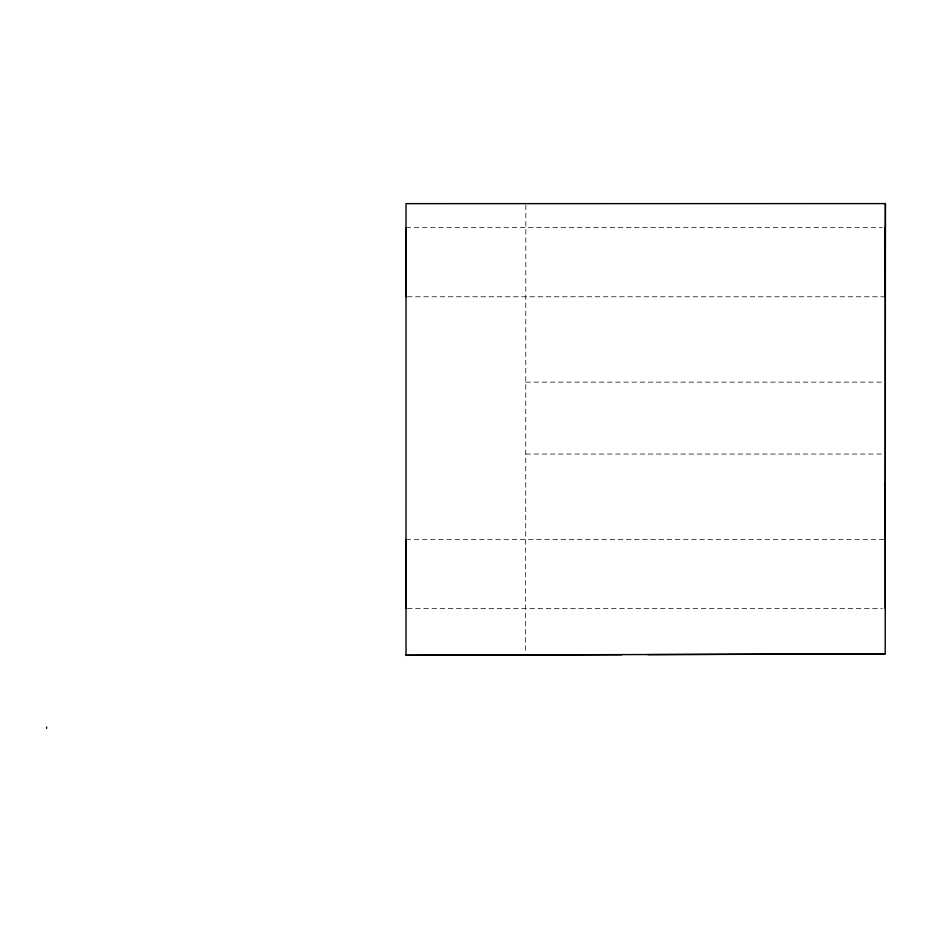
<?xml version="1.0" encoding="UTF-8"?>
<svg xmlns="http://www.w3.org/2000/svg" width="932" height="932" viewBox="0 0 932 932"><rect width="100%" height="100%" fill="white"/><g stroke="black" fill="none" stroke-linecap="round" stroke-linejoin="round"><path stroke-width="0.7" stroke-dasharray="4.66 3.5" d="M525.834 205.098L525.648 653.612M406.026 227.606L882.348 227.606M407.47 296.772L883.792 296.784M525.834 382.155L883.792 382.155M525.834 454.047L885.249 454.047M406.026 539.43L885.249 539.43M407.482 608.596L882.348 608.596"/><path stroke-width="1.4" d="M406.014 655.406L406.037 203.654L885.4 203.607L885.214 653.821L406.014 655.266L621.726 654.73M885.249 539.43L885.26 482.508M885.249 296.784L885.388 203.595M647.926 654.637L885.202 653.821M885.249 227.606L885.249 608.596M406.026 227.606L406.026 296.772M406.026 539.43L406.026 608.596M46.6 727.077L46.6 728.405"/></g></svg>
